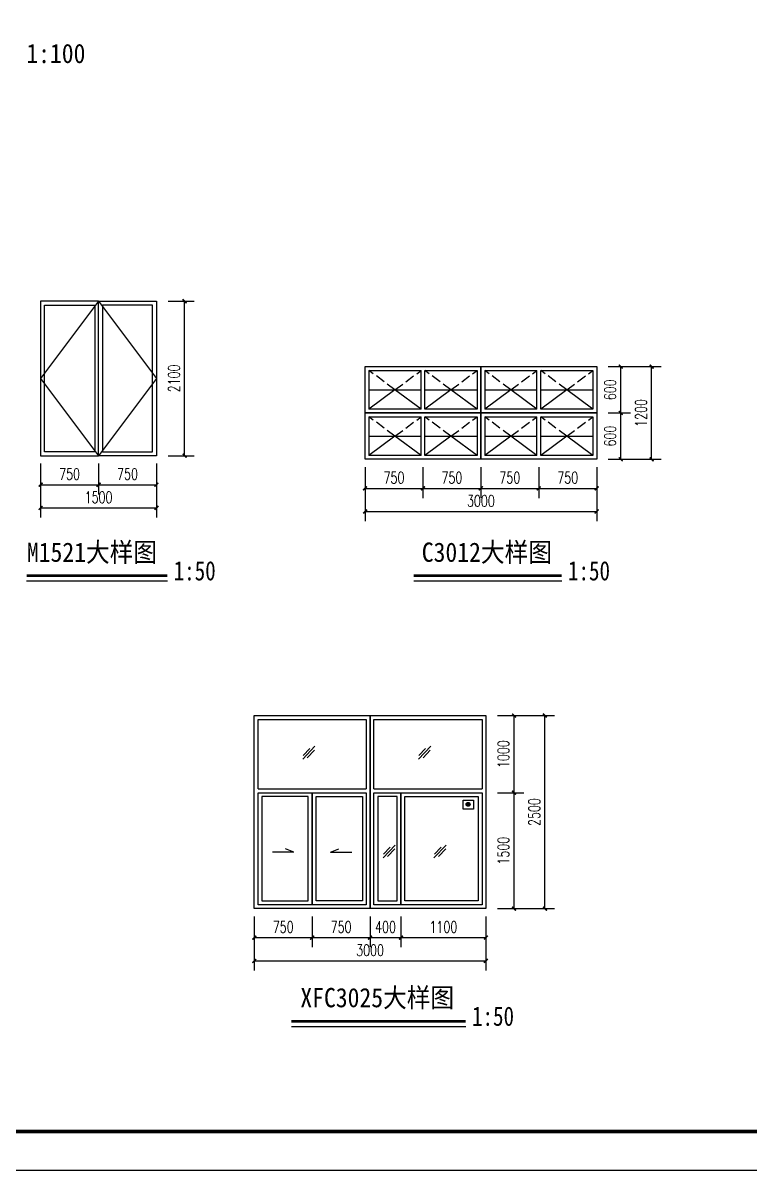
# Model space of a CAD drawing. Extents: x 4267484 to 4395158, y -674551 to -235742.
# Drawn here: x 4343806 to 4362640, y -674551 to -644846 of the extents above; entities that cross this region are included whole.
import ezdxf

# ---------------------------------------------------------------- set-up
doc = ezdxf.new("R2010")
doc.units = 0
doc.header["$LTSCALE"] = 1000
doc.header["$MEASUREMENT"] = 0
doc.linetypes.add('DASH', pattern=[0.35, 0.25, -0.1])
doc.layers.get('0').update_dxf_attribs({"linetype": 'CONTINUOUS'})
doc.layers.get('Defpoints').update_dxf_attribs({"linetype": 'CONTINUOUS'})
for name, color, linetype in [('E_WINDOW', 4, 'CONTINUOUS'), ('LAYER1', 143, 'CONTINUOUS'), ('PUB_DIM', 3, 'CONTINUOUS'), ('PUB_TITLE', 4, 'CONTINUOUS'), ('WINDOW', 4, 'CONTINUOUS'), ('图名', 15, 'CONTINUOUS'), ('填充', 251, 'CONTINUOUS')]:
    doc.layers.add(name, color=color, linetype=linetype)
doc.styles.add('_TCH_DIM_T3', font='SIMPLEX', dxfattribs={"width": 0.705882, "bigfont": 'GBCBIG'})
doc.styles.add('宋体', font='', dxfattribs={"width": 0.7})
doc.styles.get('宋体').set_extended_font_data('SimSun')
doc.dimstyles.new('_TCH_ARCH&&100', dxfattribs={"dimtxt": 297.5, "dimasz": 100, "dimexe": 250, "dimexo": 300, "dimgap": 126.25, "dimtad": 1, "dimdec": 0, "dimzin": 0, "dimdsep": 46, "dimtxsty": '_TCH_DIM_T3', "dimblk": 'ARCHTICK', "dimcen": 0.09, "dimclrt": 7, "dimazin": 2, "dimtfac": 1, "dimtdec": 0, "dimtix": 1, "dimtmove": 2, "dimatfit": 3, "dimfxl": 0, "dimtolj": 1, "dimtzin": 0, "dimarcsym": 0})

# ---------------------------------------------------------------- blocks, each defined once
blk = doc.blocks.new('_ArchTick')
at = {"color": 0, "linetype": 'ByBlock', "const_width": 0.4}
blk.add_lwpolyline([(-0.5, -0.5), (0.5, 0.5)], dxfattribs=at)
blk = doc.blocks.new('*D75')
at = {"layer": 'Defpoints', "color": 0}
for p in [(4353598, -667681), (4355798, -667681), (4355798, -668533)]:
    blk.add_point(p, dxfattribs=at)
at = {"layer": 'PUB_DIM', "color": 0, "lineweight": -2}
for p, q in [((4353598, -667981), (4353598, -668783)), ((4355798, -667981), (4355798, -668783)), ((4353598, -668533), (4355798, -668533))]:
    blk.add_line(p, q, dxfattribs=at)
at = {"layer": 'PUB_DIM', "color": 0, "lineweight": -2, "xscale": 100, "yscale": 100, "zscale": 100, "rotation": 180}
blk.add_blockref('_ArchTick', (4353598, -668533), dxfattribs=at)
at = {"layer": 'PUB_DIM', "color": 0, "lineweight": -2, "xscale": 100, "yscale": 100, "zscale": 100}
blk.add_blockref('_ArchTick', (4355798, -668533), dxfattribs=at)
at = {"layer": 'PUB_DIM', "color": 7, "insert": (4354698, -668258), "char_height": 297.5, "attachment_point": 5, "style": '_TCH_DIM_T3'}
blk.add_mtext('\\A1;1100', dxfattribs=at)
blk = doc.blocks.new('*D76')
at = {"layer": 'Defpoints', "color": 0}
for p in [(4352798, -667681), (4353598, -667681), (4353598, -668533)]:
    blk.add_point(p, dxfattribs=at)
at = {"layer": 'PUB_DIM', "color": 0, "lineweight": -2}
for p, q in [((4352798, -667981), (4352798, -668783)), ((4353598, -667981), (4353598, -668783)), ((4352798, -668533), (4353598, -668533))]:
    blk.add_line(p, q, dxfattribs=at)
at = {"layer": 'PUB_DIM', "color": 0, "lineweight": -2, "xscale": 100, "yscale": 100, "zscale": 100, "rotation": 180}
blk.add_blockref('_ArchTick', (4352798, -668533), dxfattribs=at)
at = {"layer": 'PUB_DIM', "color": 0, "lineweight": -2, "xscale": 100, "yscale": 100, "zscale": 100}
blk.add_blockref('_ArchTick', (4353598, -668533), dxfattribs=at)
at = {"layer": 'PUB_DIM', "color": 7, "insert": (4353198, -668258), "char_height": 297.5, "attachment_point": 5, "style": '_TCH_DIM_T3'}
blk.add_mtext('\\A1;400', dxfattribs=at)
blk = doc.blocks.new('*D77')
at = {"layer": 'Defpoints', "color": 0}
for p in [(4351298, -667681), (4352798, -667681), (4352798, -668533)]:
    blk.add_point(p, dxfattribs=at)
at = {"layer": 'PUB_DIM', "color": 0, "lineweight": -2}
for p, q in [((4351298, -667981), (4351298, -668783)), ((4352798, -667981), (4352798, -668783)), ((4351298, -668533), (4352798, -668533))]:
    blk.add_line(p, q, dxfattribs=at)
at = {"layer": 'PUB_DIM', "color": 0, "lineweight": -2, "xscale": 100, "yscale": 100, "zscale": 100, "rotation": 180}
blk.add_blockref('_ArchTick', (4351298, -668533), dxfattribs=at)
at = {"layer": 'PUB_DIM', "color": 0, "lineweight": -2, "xscale": 100, "yscale": 100, "zscale": 100}
blk.add_blockref('_ArchTick', (4352798, -668533), dxfattribs=at)
at = {"layer": 'PUB_DIM', "color": 7, "insert": (4352048, -668258), "char_height": 297.5, "attachment_point": 5, "style": '_TCH_DIM_T3'}
blk.add_mtext('\\A1;750', dxfattribs=at)
blk = doc.blocks.new('*D78')
at = {"layer": 'Defpoints', "color": 0}
for p in [(4349798, -667681), (4351298, -667681), (4351298, -668533)]:
    blk.add_point(p, dxfattribs=at)
at = {"layer": 'PUB_DIM', "color": 0, "lineweight": -2}
for p, q in [((4349798, -667981), (4349798, -668783)), ((4351298, -667981), (4351298, -668783)), ((4349798, -668533), (4351298, -668533))]:
    blk.add_line(p, q, dxfattribs=at)
at = {"layer": 'PUB_DIM', "color": 0, "lineweight": -2, "xscale": 100, "yscale": 100, "zscale": 100, "rotation": 180}
blk.add_blockref('_ArchTick', (4349798, -668533), dxfattribs=at)
at = {"layer": 'PUB_DIM', "color": 0, "lineweight": -2, "xscale": 100, "yscale": 100, "zscale": 100}
blk.add_blockref('_ArchTick', (4351298, -668533), dxfattribs=at)
at = {"layer": 'PUB_DIM', "color": 7, "insert": (4350548, -668258), "char_height": 297.5, "attachment_point": 5, "style": '_TCH_DIM_T3'}
blk.add_mtext('\\A1;750', dxfattribs=at)
blk = doc.blocks.new('*D79')
at = {"layer": 'Defpoints', "color": 0}
for p in [(4356098, -662781), (4357327, -662781), (4356098, -667781)]:
    blk.add_point(p, dxfattribs=at)
at = {"layer": 'PUB_DIM', "color": 0, "lineweight": -2}
for p, q in [((4356398, -662781), (4357577, -662781)), ((4357327, -667781), (4357327, -662781)), ((4356398, -667781), (4357577, -667781))]:
    blk.add_line(p, q, dxfattribs=at)
at = {"layer": 'PUB_DIM', "color": 0, "lineweight": -2, "xscale": 100, "yscale": 100, "zscale": 100}
for p, rotation in [((4357327, -662781), 90), ((4357327, -667781), 270)]:
    blk.add_blockref('_ArchTick', p, dxfattribs=dict(at, rotation=rotation))
at = {"layer": 'PUB_DIM', "color": 7, "insert": (4357052, -665281), "char_height": 297.5, "attachment_point": 5, "rotation": 90, "style": '_TCH_DIM_T3'}
blk.add_mtext('\\A1;2500', dxfattribs=at)
blk = doc.blocks.new('*D80')
at = {"layer": 'Defpoints', "color": 0}
for p in [(4355798, -662781), (4356527, -662781), (4355798, -664780)]:
    blk.add_point(p, dxfattribs=at)
at = {"layer": 'PUB_DIM', "color": 0, "lineweight": -2}
for p, q in [((4356098, -662781), (4356777, -662781)), ((4356527, -664780), (4356527, -662781)), ((4356098, -664780), (4356777, -664780))]:
    blk.add_line(p, q, dxfattribs=at)
at = {"layer": 'PUB_DIM', "color": 0, "lineweight": -2, "xscale": 100, "yscale": 100, "zscale": 100}
for p, rotation in [((4356527, -662781), 90), ((4356527, -664780), 270)]:
    blk.add_blockref('_ArchTick', p, dxfattribs=dict(at, rotation=rotation))
at = {"layer": 'PUB_DIM', "color": 7, "insert": (4356252, -663781), "char_height": 297.5, "attachment_point": 5, "rotation": 90, "style": '_TCH_DIM_T3'}
blk.add_mtext('\\A1;1000', dxfattribs=at)
blk = doc.blocks.new('*D81')
at = {"layer": 'Defpoints', "color": 0}
for p in [(4355798, -664780), (4356527, -664780), (4355798, -667781)]:
    blk.add_point(p, dxfattribs=at)
at = {"layer": 'PUB_DIM', "color": 0, "lineweight": -2}
for p, q in [((4356098, -664780), (4356777, -664780)), ((4356527, -667781), (4356527, -664780)), ((4356098, -667781), (4356777, -667781))]:
    blk.add_line(p, q, dxfattribs=at)
at = {"layer": 'PUB_DIM', "color": 0, "lineweight": -2, "xscale": 100, "yscale": 100, "zscale": 100}
for p, rotation in [((4356527, -664780), 90), ((4356527, -667781), 270)]:
    blk.add_blockref('_ArchTick', p, dxfattribs=dict(at, rotation=rotation))
at = {"layer": 'PUB_DIM', "color": 7, "insert": (4356252, -666281), "char_height": 297.5, "attachment_point": 5, "rotation": 90, "style": '_TCH_DIM_T3'}
blk.add_mtext('\\A1;1500', dxfattribs=at)
blk = doc.blocks.new('*D82')
at = {"layer": 'Defpoints', "color": 0}
for p in [(4349798, -667931), (4355798, -667931), (4355798, -669133)]:
    blk.add_point(p, dxfattribs=at)
at = {"layer": 'PUB_DIM', "color": 0, "lineweight": -2}
for p, q in [((4349798, -668231), (4349798, -669383)), ((4355798, -668231), (4355798, -669383)), ((4349798, -669133), (4355798, -669133))]:
    blk.add_line(p, q, dxfattribs=at)
at = {"layer": 'PUB_DIM', "color": 0, "lineweight": -2, "xscale": 100, "yscale": 100, "zscale": 100, "rotation": 180}
blk.add_blockref('_ArchTick', (4349798, -669133), dxfattribs=at)
at = {"layer": 'PUB_DIM', "color": 0, "lineweight": -2, "xscale": 100, "yscale": 100, "zscale": 100}
blk.add_blockref('_ArchTick', (4355798, -669133), dxfattribs=at)
at = {"layer": 'PUB_DIM', "color": 7, "insert": (4352798, -668858), "char_height": 297.5, "attachment_point": 5, "style": '_TCH_DIM_T3'}
blk.add_mtext('\\A1;3000', dxfattribs=at)
blk = doc.blocks.new('*D83')
at = {"layer": 'Defpoints', "color": 0}
for p in [(4358968, -653745), (4360091, -653745), (4358968, -656145)]:
    blk.add_point(p, dxfattribs=at)
at = {"layer": 'PUB_DIM', "color": 0, "lineweight": -2}
for p, q in [((4359268, -653745), (4360341, -653745)), ((4360091, -656145), (4360091, -653745)), ((4359268, -656145), (4360341, -656145))]:
    blk.add_line(p, q, dxfattribs=at)
at = {"layer": 'PUB_DIM', "color": 0, "lineweight": -2, "xscale": 100, "yscale": 100, "zscale": 100}
for p, rotation in [((4360091, -653745), 90), ((4360091, -656145), 270)]:
    blk.add_blockref('_ArchTick', p, dxfattribs=dict(at, rotation=rotation))
at = {"layer": 'PUB_DIM', "color": 7, "insert": (4359816, -654945), "char_height": 297.5, "attachment_point": 5, "rotation": 90, "style": '_TCH_DIM_T3'}
blk.add_mtext('\\A1;1200', dxfattribs=at)
blk = doc.blocks.new('*D84')
at = {"layer": 'Defpoints', "color": 0}
for p in [(4358668, -653745), (4359291, -653745), (4358668, -654945)]:
    blk.add_point(p, dxfattribs=at)
at = {"layer": 'PUB_DIM', "color": 0, "lineweight": -2}
for p, q in [((4358968, -653745), (4359541, -653745)), ((4359291, -654945), (4359291, -653745)), ((4358968, -654945), (4359541, -654945))]:
    blk.add_line(p, q, dxfattribs=at)
at = {"layer": 'PUB_DIM', "color": 0, "lineweight": -2, "xscale": 100, "yscale": 100, "zscale": 100}
for p, rotation in [((4359291, -653745), 90), ((4359291, -654945), 270)]:
    blk.add_blockref('_ArchTick', p, dxfattribs=dict(at, rotation=rotation))
at = {"layer": 'PUB_DIM', "color": 7, "insert": (4359016, -654345), "char_height": 297.5, "attachment_point": 5, "rotation": 90, "style": '_TCH_DIM_T3'}
blk.add_mtext('\\A1;600', dxfattribs=at)
blk = doc.blocks.new('*D85')
at = {"layer": 'Defpoints', "color": 0}
for p in [(4358668, -654945), (4359291, -654945), (4358668, -656145)]:
    blk.add_point(p, dxfattribs=at)
at = {"layer": 'PUB_DIM', "color": 0, "lineweight": -2}
for p, q in [((4358968, -654945), (4359541, -654945)), ((4359291, -656145), (4359291, -654945)), ((4358968, -656145), (4359541, -656145))]:
    blk.add_line(p, q, dxfattribs=at)
at = {"layer": 'PUB_DIM', "color": 0, "lineweight": -2, "xscale": 100, "yscale": 100, "zscale": 100}
for p, rotation in [((4359291, -654945), 90), ((4359291, -656145), 270)]:
    blk.add_blockref('_ArchTick', p, dxfattribs=dict(at, rotation=rotation))
at = {"layer": 'PUB_DIM', "color": 7, "insert": (4359016, -655545), "char_height": 297.5, "attachment_point": 5, "rotation": 90, "style": '_TCH_DIM_T3'}
blk.add_mtext('\\A1;600', dxfattribs=at)
blk = doc.blocks.new('*D86')
at = {"layer": 'Defpoints', "color": 0}
for p in [(4357168, -656045), (4358668, -656045), (4358668, -656898)]:
    blk.add_point(p, dxfattribs=at)
at = {"layer": 'PUB_DIM', "color": 0, "lineweight": -2}
for p, q in [((4357168, -656345), (4357168, -657148)), ((4358668, -656345), (4358668, -657148)), ((4357168, -656898), (4358668, -656898))]:
    blk.add_line(p, q, dxfattribs=at)
at = {"layer": 'PUB_DIM', "color": 0, "lineweight": -2, "xscale": 100, "yscale": 100, "zscale": 100, "rotation": 180}
blk.add_blockref('_ArchTick', (4357168, -656898), dxfattribs=at)
at = {"layer": 'PUB_DIM', "color": 0, "lineweight": -2, "xscale": 100, "yscale": 100, "zscale": 100}
blk.add_blockref('_ArchTick', (4358668, -656898), dxfattribs=at)
at = {"layer": 'PUB_DIM', "color": 7, "insert": (4357918, -656623), "char_height": 297.5, "attachment_point": 5, "style": '_TCH_DIM_T3'}
blk.add_mtext('\\A1;750', dxfattribs=at)
blk = doc.blocks.new('*D87')
at = {"layer": 'Defpoints', "color": 0}
for p in [(4355668, -656045), (4357168, -656045), (4357168, -656898)]:
    blk.add_point(p, dxfattribs=at)
at = {"layer": 'PUB_DIM', "color": 0, "lineweight": -2}
for p, q in [((4355668, -656345), (4355668, -657148)), ((4357168, -656345), (4357168, -657148)), ((4355668, -656898), (4357168, -656898))]:
    blk.add_line(p, q, dxfattribs=at)
at = {"layer": 'PUB_DIM', "color": 0, "lineweight": -2, "xscale": 100, "yscale": 100, "zscale": 100, "rotation": 180}
blk.add_blockref('_ArchTick', (4355668, -656898), dxfattribs=at)
at = {"layer": 'PUB_DIM', "color": 0, "lineweight": -2, "xscale": 100, "yscale": 100, "zscale": 100}
blk.add_blockref('_ArchTick', (4357168, -656898), dxfattribs=at)
at = {"layer": 'PUB_DIM', "color": 7, "insert": (4356418, -656623), "char_height": 297.5, "attachment_point": 5, "style": '_TCH_DIM_T3'}
blk.add_mtext('\\A1;750', dxfattribs=at)
blk = doc.blocks.new('*D88')
at = {"layer": 'Defpoints', "color": 0}
for p in [(4354168, -656045), (4355668, -656045), (4355668, -656898)]:
    blk.add_point(p, dxfattribs=at)
at = {"layer": 'PUB_DIM', "color": 0, "lineweight": -2}
for p, q in [((4354168, -656345), (4354168, -657148)), ((4355668, -656345), (4355668, -657148)), ((4354168, -656898), (4355668, -656898))]:
    blk.add_line(p, q, dxfattribs=at)
at = {"layer": 'PUB_DIM', "color": 0, "lineweight": -2, "xscale": 100, "yscale": 100, "zscale": 100, "rotation": 180}
blk.add_blockref('_ArchTick', (4354168, -656898), dxfattribs=at)
at = {"layer": 'PUB_DIM', "color": 0, "lineweight": -2, "xscale": 100, "yscale": 100, "zscale": 100}
blk.add_blockref('_ArchTick', (4355668, -656898), dxfattribs=at)
at = {"layer": 'PUB_DIM', "color": 7, "insert": (4354918, -656623), "char_height": 297.5, "attachment_point": 5, "style": '_TCH_DIM_T3'}
blk.add_mtext('\\A1;750', dxfattribs=at)
blk = doc.blocks.new('*D89')
at = {"layer": 'Defpoints', "color": 0}
for p in [(4352668, -656045), (4354168, -656045), (4354168, -656898)]:
    blk.add_point(p, dxfattribs=at)
at = {"layer": 'PUB_DIM', "color": 0, "lineweight": -2}
for p, q in [((4352668, -656345), (4352668, -657148)), ((4354168, -656345), (4354168, -657148)), ((4352668, -656898), (4354168, -656898))]:
    blk.add_line(p, q, dxfattribs=at)
at = {"layer": 'PUB_DIM', "color": 0, "lineweight": -2, "xscale": 100, "yscale": 100, "zscale": 100, "rotation": 180}
blk.add_blockref('_ArchTick', (4352668, -656898), dxfattribs=at)
at = {"layer": 'PUB_DIM', "color": 0, "lineweight": -2, "xscale": 100, "yscale": 100, "zscale": 100}
blk.add_blockref('_ArchTick', (4354168, -656898), dxfattribs=at)
at = {"layer": 'PUB_DIM', "color": 7, "insert": (4353418, -656623), "char_height": 297.5, "attachment_point": 5, "style": '_TCH_DIM_T3'}
blk.add_mtext('\\A1;750', dxfattribs=at)
blk = doc.blocks.new('*D90')
at = {"layer": 'Defpoints', "color": 0}
for p in [(4352668, -656295), (4358668, -656295), (4358668, -657498)]:
    blk.add_point(p, dxfattribs=at)
at = {"layer": 'PUB_DIM', "color": 0, "lineweight": -2}
for p, q in [((4352668, -656595), (4352668, -657748)), ((4358668, -656595), (4358668, -657748)), ((4352668, -657498), (4358668, -657498))]:
    blk.add_line(p, q, dxfattribs=at)
at = {"layer": 'PUB_DIM', "color": 0, "lineweight": -2, "xscale": 100, "yscale": 100, "zscale": 100, "rotation": 180}
blk.add_blockref('_ArchTick', (4352668, -657498), dxfattribs=at)
at = {"layer": 'PUB_DIM', "color": 0, "lineweight": -2, "xscale": 100, "yscale": 100, "zscale": 100}
blk.add_blockref('_ArchTick', (4358668, -657498), dxfattribs=at)
at = {"layer": 'PUB_DIM', "color": 7, "insert": (4355668, -657223), "char_height": 297.5, "attachment_point": 5, "style": '_TCH_DIM_T3'}
blk.add_mtext('\\A1;3000', dxfattribs=at)
blk = doc.blocks.new('*D99')
at = {"layer": 'Defpoints', "color": 0}
for p in [(4347265, -652052), (4347994, -652052), (4347265, -656052)]:
    blk.add_point(p, dxfattribs=at)
at = {"layer": 'PUB_DIM', "color": 0, "lineweight": -2}
for p, q in [((4347565, -652052), (4348244, -652052)), ((4347994, -656052), (4347994, -652052)), ((4347565, -656052), (4348244, -656052))]:
    blk.add_line(p, q, dxfattribs=at)
at = {"layer": 'PUB_DIM', "color": 0, "lineweight": -2, "xscale": 100, "yscale": 100, "zscale": 100}
for p, rotation in [((4347994, -652052), 90), ((4347994, -656052), 270)]:
    blk.add_blockref('_ArchTick', p, dxfattribs=dict(at, rotation=rotation))
at = {"layer": 'PUB_DIM', "color": 7, "insert": (4347719, -654052), "char_height": 297.5, "attachment_point": 5, "rotation": 90, "style": '_TCH_DIM_T3'}
blk.add_mtext('\\A1;2100', dxfattribs=at)
blk = doc.blocks.new('*D100')
at = {"layer": 'Defpoints', "color": 0}
for p in [(4344265, -656202), (4347265, -656202), (4347265, -657404)]:
    blk.add_point(p, dxfattribs=at)
at = {"layer": 'PUB_DIM', "color": 0, "lineweight": -2}
for p, q in [((4344265, -656502), (4344265, -657654)), ((4347265, -656502), (4347265, -657654)), ((4344265, -657404), (4347265, -657404))]:
    blk.add_line(p, q, dxfattribs=at)
at = {"layer": 'PUB_DIM', "color": 0, "lineweight": -2, "xscale": 100, "yscale": 100, "zscale": 100, "rotation": 180}
blk.add_blockref('_ArchTick', (4344265, -657404), dxfattribs=at)
at = {"layer": 'PUB_DIM', "color": 0, "lineweight": -2, "xscale": 100, "yscale": 100, "zscale": 100}
blk.add_blockref('_ArchTick', (4347265, -657404), dxfattribs=at)
at = {"layer": 'PUB_DIM', "color": 7, "insert": (4345765, -657129), "char_height": 297.5, "attachment_point": 5, "style": '_TCH_DIM_T3'}
blk.add_mtext('\\A1;1500', dxfattribs=at)
blk = doc.blocks.new('*D101')
at = {"layer": 'Defpoints', "color": 0}
for p in [(4344265, -655952), (4345765, -655952), (4345765, -656804)]:
    blk.add_point(p, dxfattribs=at)
at = {"layer": 'PUB_DIM', "color": 0, "lineweight": -2}
for p, q in [((4344265, -656252), (4344265, -657054)), ((4345765, -656252), (4345765, -657054)), ((4344265, -656804), (4345765, -656804))]:
    blk.add_line(p, q, dxfattribs=at)
at = {"layer": 'PUB_DIM', "color": 0, "lineweight": -2, "xscale": 100, "yscale": 100, "zscale": 100, "rotation": 180}
blk.add_blockref('_ArchTick', (4344265, -656804), dxfattribs=at)
at = {"layer": 'PUB_DIM', "color": 0, "lineweight": -2, "xscale": 100, "yscale": 100, "zscale": 100}
blk.add_blockref('_ArchTick', (4345765, -656804), dxfattribs=at)
at = {"layer": 'PUB_DIM', "color": 7, "insert": (4345015, -656529), "char_height": 297.5, "attachment_point": 5, "style": '_TCH_DIM_T3'}
blk.add_mtext('\\A1;750', dxfattribs=at)
blk = doc.blocks.new('*D102')
at = {"layer": 'Defpoints', "color": 0}
for p in [(4345765, -655952), (4347265, -655952), (4347265, -656804)]:
    blk.add_point(p, dxfattribs=at)
at = {"layer": 'PUB_DIM', "color": 0, "lineweight": -2}
for p, q in [((4345765, -656252), (4345765, -657054)), ((4347265, -656252), (4347265, -657054)), ((4345765, -656804), (4347265, -656804))]:
    blk.add_line(p, q, dxfattribs=at)
at = {"layer": 'PUB_DIM', "color": 0, "lineweight": -2, "xscale": 100, "yscale": 100, "zscale": 100, "rotation": 180}
blk.add_blockref('_ArchTick', (4345765, -656804), dxfattribs=at)
at = {"layer": 'PUB_DIM', "color": 0, "lineweight": -2, "xscale": 100, "yscale": 100, "zscale": 100}
blk.add_blockref('_ArchTick', (4347265, -656804), dxfattribs=at)
at = {"layer": 'PUB_DIM', "color": 7, "insert": (4346515, -656529), "char_height": 297.5, "attachment_point": 5, "style": '_TCH_DIM_T3'}
blk.add_mtext('\\A1;750', dxfattribs=at)

msp = doc.modelspace()

# ---------------------------------------------------------------- hatches: boundary and pattern name
at = {"layer": 'WINDOW'}
h = msp.add_hatch(color=256, dxfattribs=at)
edge = h.paths.add_edge_path()
edge.add_arc((4355336.8, -665081.2), 50.2, 0, 360)

# ---------------------------------------------------------------- linework, layer by layer
at = {"layer": 'E_WINDOW'}
for p, q in [((4352767.5, -653845), (4352767.5, -654845)), ((4354117.5, -654845), (4354117.5, -653845)), ((4354217.5, -654845), (4354217.5, -653845)), ((4355767.5, -653845), (4355767.5, -654845)), ((4357117.5, -654845), (4357117.5, -653845)), ((4357217.5, -654845), (4357217.5, -653845)), ((4352767.5, -654345), (4354117.5, -654345)), ((4355767.5, -654345), (4357117.5, -654345)), ((4352767.5, -655045), (4352767.5, -656045)), ((4354117.5, -656045), (4354117.5, -655045)), ((4354217.5, -656045), (4354217.5, -655045)), ((4355767.5, -655045), (4355767.5, -656045)), ((4357117.5, -656045), (4357117.5, -655045)), ((4357217.5, -656045), (4357217.5, -655045)), ((4352767.5, -655545), (4354117.5, -655545)), ((4355767.5, -655545), (4357117.5, -655545))]:
    msp.add_line(p, q, dxfattribs=at)
for points in [[(4352667.5, -653745), (4355667.5, -653745), (4355667.5, -654945), (4352667.5, -654945)], [(4355667.5, -653745), (4358667.5, -653745), (4358667.5, -654945), (4355667.5, -654945)], [(4352667.5, -654945), (4355667.5, -654945), (4355667.5, -656145), (4352667.5, -656145)], [(4355667.5, -654945), (4358667.5, -654945), (4358667.5, -656145), (4355667.5, -656145)]]:
    msp.add_lwpolyline(points, close=True, dxfattribs=at)
for points in [[(4352767.5, -653845), (4354117.5, -653845)], [(4354217.5, -653845), (4355567.5, -653845), (4355567.5, -654845), (4354217.5, -654845)], [(4355767.5, -653845), (4357117.5, -653845)], [(4357217.5, -653845), (4358567.5, -653845), (4358567.5, -654845), (4357217.5, -654845)], [(4354117.5, -654845), (4352767.5, -654845)], [(4357117.5, -654845), (4355767.5, -654845)], [(4352767.5, -655045), (4354117.5, -655045)], [(4354217.5, -655045), (4355567.5, -655045), (4355567.5, -656045), (4354217.5, -656045)], [(4355767.5, -655045), (4357117.5, -655045)], [(4357217.5, -655045), (4358567.5, -655045), (4358567.5, -656045), (4357217.5, -656045)], [(4354117.5, -656045), (4352767.5, -656045)], [(4357117.5, -656045), (4355767.5, -656045)]]:
    msp.add_lwpolyline(points, dxfattribs=at)
at = {"layer": 'LAYER1'}
for points in [[(4344264.7, -656051.8), (4345764.7, -656051.8), (4345764.7, -652051.8), (4344264.7, -652051.8)], [(4347264.7, -656051.8), (4345764.7, -656051.8), (4345764.7, -652051.8), (4347264.7, -652051.8)]]:
    msp.add_lwpolyline(points, close=True, dxfattribs=at)
at = {"layer": 'PUB_TITLE', "color": 4}
msp.add_lwpolyline([(4301057.7, -674551), (4385157.7, -674551), (4385157.7, -615151), (4301057.7, -615151)], close=True, dxfattribs=at)
at = {"layer": 'PUB_TITLE', "color": 4, "const_width": 100}
msp.add_lwpolyline([(4303557.7, -673551), (4384157.7, -673551), (4384157.7, -616151), (4303557.7, -616151)], close=True, dxfattribs=at)
at = {"layer": 'WINDOW', "color": 1}
for p, q in [((4345764.7, -652051.8), (4344264.7, -654051.8)), ((4345764.7, -652051.8), (4347264.7, -654051.8)), ((4344264.7, -654051.8), (4345764.7, -656051.8)), ((4347264.7, -654051.8), (4345764.7, -656051.8))]:
    msp.add_line(p, q, dxfattribs=at)
at = {"layer": 'WINDOW'}
for p, q in [((4349898.1, -664680.8), (4352698.1, -664680.8)), ((4349898.1, -664780.8), (4352698.1, -664780.8)), ((4351298.1, -664780.8), (4351298.1, -667680.8)), ((4352898.1, -664680.8), (4355698.1, -664680.8)), ((4352898.1, -664780.8), (4355698.1, -664780.8)), ((4353598.1, -664780.8), (4353598.1, -667680.8))]:
    msp.add_line(p, q, dxfattribs=at)
for points in [[(4345664.7, -652151.8), (4345664.7, -655951.8), (4344364.7, -655951.8), (4344364.7, -652151.8), (4345664.7, -652151.8)], [(4345864.7, -652151.8), (4345864.7, -655951.8), (4347164.7, -655951.8), (4347164.7, -652151.8), (4345864.7, -652151.8)], [(4349898.1, -664680.8), (4349898.1, -662880.8), (4352698.1, -662880.8), (4352698.1, -664680.8)], [(4352898.1, -664680.8), (4352898.1, -662880.8), (4355698.1, -662880.8), (4355698.1, -664680.8)], [(4352698.1, -664780.8), (4352698.1, -667680.8), (4349898.1, -667680.8), (4349898.1, -664780.8)], [(4355698.1, -664780.8), (4355698.1, -667680.8), (4352898.1, -667680.8), (4352898.1, -664780.8)]]:
    msp.add_lwpolyline(points, dxfattribs=at)
for points in [[(4349798.1, -662780.8), (4352798.1, -662780.8), (4352798.1, -667780.8), (4349798.1, -667780.8)], [(4352798.1, -662780.8), (4355798.1, -662780.8), (4355798.1, -667780.8), (4352798.1, -667780.8)], [(4351298.1, -664780.8), (4352698.1, -664780.8), (4352698.1, -667680.8), (4351298.1, -667680.8)], [(4353598.1, -664780.8), (4355698.1, -664780.8), (4355698.1, -667680.8), (4353598.1, -667680.8)], [(4351198.1, -664880.8), (4349998.1, -664880.8), (4349998.1, -667580.8), (4351198.1, -667580.8)], [(4351398.1, -664880.8), (4352598.1, -664880.8), (4352598.1, -667580.8), (4351398.1, -667580.8)], [(4353498.1, -664880.8), (4352998.1, -664880.8), (4352998.1, -667580.8), (4353498.1, -667580.8)], [(4353698.1, -664880.8), (4355598.1, -664880.8), (4355598.1, -667580.8), (4353698.1, -667580.8)], [(4355205, -664971.9), (4355474, -664971.9), (4355474, -665203.2), (4355205, -665203.2)]]:
    msp.add_lwpolyline(points, close=True, dxfattribs=at)
msp.add_circle((4355336.8, -665081.2), 50.2, dxfattribs=at)
at = {"layer": '图名'}
for p, q in [((4343898.5, -659294.7), (4347546.8, -659294.7)), ((4353927.7, -659294.7), (4357766.8, -659294.7)), ((4350761.8, -670829.4), (4355274.4, -670829.4))]:
    msp.add_line(p, q, dxfattribs=at)
at = {"layer": '图名', "const_width": 70}
for points in [[(4343898.5, -659161.5), (4347546.8, -659161.5)], [(4353927.7, -659161.5), (4357760.6, -659161.5)], [(4350761.8, -670696.3), (4355274.4, -670696.3)]]:
    msp.add_lwpolyline(points, dxfattribs=at)
at = {"layer": '填充', "linetype": 'DASH'}
for p, q in [((4353442.5, -654345), (4352767.5, -653845)), ((4353442.5, -654345), (4354117.5, -653845)), ((4354892.5, -654345), (4354217.5, -653845)), ((4354892.5, -654345), (4355567.5, -653845)), ((4356442.5, -654345), (4355767.5, -653845)), ((4356442.5, -654345), (4357117.5, -653845)), ((4357892.5, -654345), (4357217.5, -653845)), ((4357892.5, -654345), (4358567.5, -653845)), ((4353442.5, -655545), (4352767.5, -655045)), ((4353442.5, -655545), (4354117.5, -655045)), ((4354892.5, -655545), (4354217.5, -655045)), ((4354892.5, -655545), (4355567.5, -655045)), ((4356442.5, -655545), (4355767.5, -655045)), ((4356442.5, -655545), (4357117.5, -655045)), ((4357892.5, -655545), (4357217.5, -655045)), ((4357892.5, -655545), (4358567.5, -655045))]:
    msp.add_line(p, q, dxfattribs=at)
at = {"layer": '填充'}
for p, q in [((4353442.5, -654345), (4352767.5, -654845)), ((4352767.5, -654345), (4354117.5, -654345)), ((4354117.5, -654845), (4353442.5, -654345)), ((4354892.5, -654345), (4354217.5, -654845)), ((4354217.5, -654345), (4355567.5, -654345)), ((4355567.5, -654845), (4354892.5, -654345)), ((4356442.5, -654345), (4355767.5, -654845)), ((4355767.5, -654345), (4357117.5, -654345)), ((4357117.5, -654845), (4356442.5, -654345)), ((4357892.5, -654345), (4357217.5, -654845)), ((4357217.5, -654345), (4358567.5, -654345)), ((4358567.5, -654845), (4357892.5, -654345)), ((4353442.5, -655545), (4352767.5, -656045)), ((4352767.5, -655545), (4354117.5, -655545)), ((4354117.5, -656045), (4353442.5, -655545)), ((4354892.5, -655545), (4354217.5, -656045)), ((4354217.5, -655545), (4355567.5, -655545)), ((4355567.5, -656045), (4354892.5, -655545)), ((4356442.5, -655545), (4355767.5, -656045)), ((4355767.5, -655545), (4357117.5, -655545)), ((4357117.5, -656045), (4356442.5, -655545)), ((4357892.5, -655545), (4357217.5, -656045)), ((4357217.5, -655545), (4358567.5, -655545)), ((4358567.5, -656045), (4357892.5, -655545)), ((4351053, -663911.6), (4351369.3, -663578.4)), ((4354053, -663911.6), (4354369.3, -663578.4)), ((4351064, -663812.8), (4351235.7, -663632)), ((4351170.7, -663874.8), (4351356.4, -663679.1)), ((4354064, -663812.8), (4354235.7, -663632)), ((4354170.7, -663874.8), (4354356.4, -663679.1)), ((4350821.3, -666317.5), (4350608.7, -666232.9)), ((4351774.9, -666317.5), (4351987.6, -666232.9)), ((4353133, -666468.4), (4353449.2, -666135.2)), ((4353144, -666369.6), (4353315.6, -666188.8)), ((4353250.6, -666431.6), (4353436.4, -666235.9)), ((4354453.2, -666468.4), (4354769.5, -666135.2)), ((4354464.2, -666369.6), (4354635.9, -666188.8)), ((4354570.9, -666431.6), (4354756.6, -666235.9)), ((4350821.3, -666317.5), (4350274.4, -666317.5)), ((4351774.9, -666317.5), (4352321.9, -666317.5))]:
    msp.add_line(p, q, dxfattribs=at)

# ---------------------------------------------------------------- texts
at = {"layer": '图名', "style": '宋体'}
for s, width, p in [('1:100', 0.9, (4343893.7, -645885.6)), ('M1521大样图', 0.9, (4343909.3, -658800.7)), ('C3012大样图', 0.9, (4354137.3, -658800.7)), ('1:50', 0.8, (4347710.6, -659281.6)), ('1:50', 0.8, (4357924.3, -659281.6)), ('XFC3025大样图', 0.9, (4350991.6, -670335.5)), ('1:50', 0.8, (4355438.1, -670816.3))]:
    msp.add_text(s, height=500, dxfattribs=dict(at, width=width)).set_placement(p)

# ---------------------------------------------------------------- dimensions: what is measured, and where the dimension line sits
at = {"layer": 'PUB_DIM'}
for p1, p2, distance, text, picture, middle in [((4347264.7, -656051.8), (4347264.7, -652051.8), -728.9, '2100', '*D99', (4347718.6, -654051.8)), ((4358667.5, -654945), (4358667.5, -653745), -623.9, '600', '*D84', (4359016.4, -654345)), ((4358967.5, -656145), (4358967.5, -653745), -1123.9, '1200', '*D83', (4359816.4, -654945)), ((4358667.5, -656145), (4358667.5, -654945), -623.9, '600', '*D85', (4359016.4, -655545)), ((4344264.7, -655951.8), (4345764.7, -655951.8), -852.6, '750', '*D101', (4345014.7, -656529.4)), ((4345764.7, -655951.8), (4347264.7, -655951.8), -852.6, '750', '*D102', (4346514.7, -656529.4)), ((4352667.5, -656045), (4354167.5, -656045), -852.6, '750', '*D89', (4353417.5, -656622.6)), ((4354167.5, -656045), (4355667.5, -656045), -852.6, '750', '*D88', (4354917.5, -656622.6)), ((4355667.5, -656045), (4357167.5, -656045), -852.6, '750', '*D87', (4356417.5, -656622.6)), ((4357167.5, -656045), (4358667.5, -656045), -852.6, '750', '*D86', (4357917.5, -656622.6)), ((4344264.7, -656201.9), (4347264.7, -656201.9), -1202.4, '1500', '*D100', (4345764.7, -657129.4)), ((4352667.5, -656295.2), (4358667.5, -656295.2), -1202.4, '3000', '*D90', (4355667.5, -657222.6)), ((4355798.1, -664780.4), (4355798.1, -662780.8), -728.9, '1000', '*D80', (4356252.1, -663780.6)), ((4356098.1, -667780.8), (4356098.1, -662780.8), -1228.9, '2500', '*D79', (4357052.1, -665280.8)), ((4355798.1, -667780.8), (4355798.1, -664780.4), -728.9, '1500', '*D81', (4356252.1, -666280.6)), ((4349798.1, -667680.8), (4351298.1, -667680.8), -852.6, '750', '*D78', (4350548.1, -668258.3)), ((4351298.1, -667680.8), (4352798.1, -667680.8), -852.6, '750', '*D77', (4352048.1, -668258.3)), ((4352798.1, -667680.8), (4353598.1, -667680.8), -852.6, '400', '*D76', (4353198.1, -668258.3)), ((4353598.1, -667680.8), (4355798.1, -667680.8), -852.6, '1100', '*D75', (4354698.1, -668258.3)), ((4349798.1, -667930.9), (4355798.1, -667930.9), -1202.4, '3000', '*D82', (4352798.1, -668858.3))]:
    dim = msp.add_aligned_dim(p1=p1, p2=p2, distance=distance, text=text, dimstyle='_TCH_ARCH&&100', dxfattribs=at)
    dim.commit()
    dim.dimension.update_dxf_attribs({"geometry": picture, "text_midpoint": middle})

doc.saveas('drawing.dxf')
